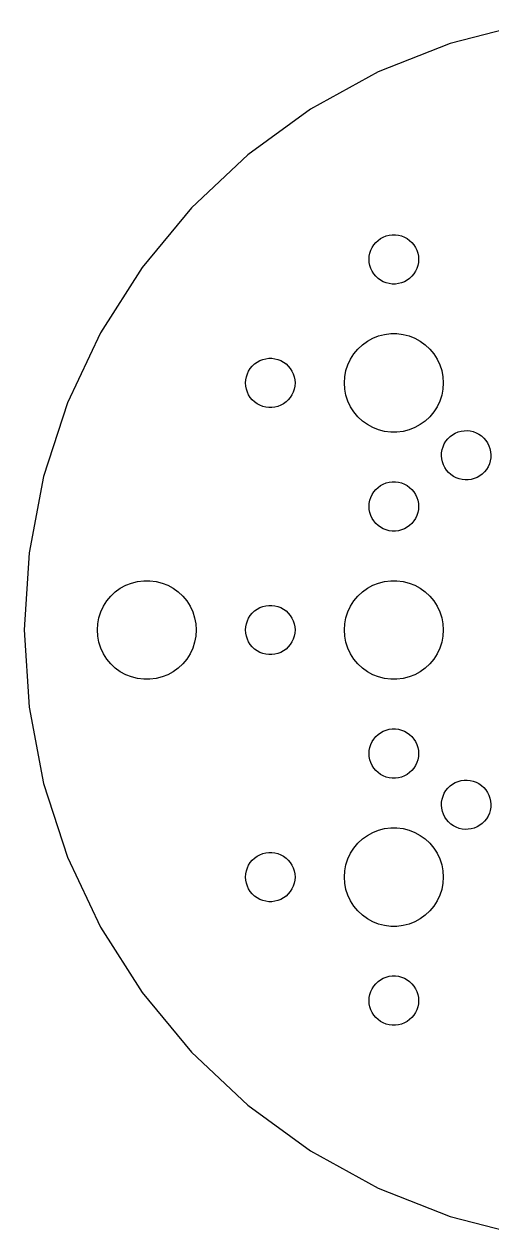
# Model space of a CAD drawing. Header units: metres. Extents: x -38 to 38, y -38 to 258.
# Drawn here: x -37.4 to -9.1, y 73.2 to 146.8 of the extents above; entities that cross this region are included whole.
import ezdxf

# ---------------------------------------------------------------- set-up
doc = ezdxf.new("R2010")
doc.units = ezdxf.units.M

msp = doc.modelspace()

# ---------------------------------------------------------------- linework, layer by layer
for p, q in [((-7.01579, 146.778), (-11.57, 145.609)), ((-11.57, 145.609), (-15.9417, 143.878)), ((-15.9417, 143.878), (-20.062, 141.613)), ((-20.062, 141.613), (-23.866, 138.849)), ((-23.866, 138.849), (-27.2935, 135.63)), ((-27.2935, 135.63), (-30.2906, 132.007)), ((-15.6387, 133.857), (-15.4635, 133.927)), ((-15.4635, 133.927), (-15.2811, 133.973)), ((-15.2811, 133.973), (-15.0942, 133.997)), ((-15.0942, 133.997), (-14.9058, 133.997)), ((-14.9058, 133.997), (-14.7189, 133.973)), ((-14.7189, 133.973), (-14.5365, 133.927)), ((-14.5365, 133.927), (-14.3613, 133.857)), ((-16.3947, 133.052), (-16.3145, 133.223)), ((-16.3145, 133.223), (-16.2135, 133.382)), ((-16.2135, 133.382), (-16.0934, 133.527)), ((-16.0934, 133.527), (-15.9561, 133.656)), ((-15.9561, 133.656), (-15.8037, 133.766)), ((-15.8037, 133.766), (-15.6387, 133.857)), ((-14.3613, 133.857), (-14.1963, 133.766)), ((-14.1963, 133.766), (-14.0439, 133.656)), ((-14.0439, 133.656), (-13.9065, 133.527)), ((-13.9065, 133.527), (-13.7865, 133.382)), ((-13.7865, 133.382), (-13.6855, 133.223)), ((-13.6855, 133.223), (-13.6053, 133.052)), ((-16.5, 132.5), (-16.4882, 132.688)), ((-16.4882, 132.312), (-16.5, 132.5)), ((-16.4882, 132.688), (-16.4529, 132.873)), ((-16.4529, 132.873), (-16.3947, 133.052)), ((-13.6053, 133.052), (-13.5471, 132.873)), ((-13.5471, 132.873), (-13.5118, 132.688)), ((-13.5118, 132.688), (-13.5, 132.5)), ((-13.5, 132.5), (-13.5118, 132.312)), ((-30.2906, 132.007), (-32.81, 128.037)), ((-16.4529, 132.127), (-16.4882, 132.312)), ((-16.3947, 131.948), (-16.4529, 132.127)), ((-16.3145, 131.777), (-16.3947, 131.948)), ((-16.2135, 131.618), (-16.3145, 131.777)), ((-13.6855, 131.777), (-13.7865, 131.618)), ((-13.6053, 131.948), (-13.6855, 131.777)), ((-13.5471, 132.127), (-13.6053, 131.948)), ((-13.5118, 132.312), (-13.5471, 132.127)), ((-16.0934, 131.473), (-16.2135, 131.618)), ((-15.9561, 131.344), (-16.0934, 131.473)), ((-15.8037, 131.234), (-15.9561, 131.344)), ((-15.6387, 131.143), (-15.8037, 131.234)), ((-15.4635, 131.073), (-15.6387, 131.143)), ((-15.2811, 131.027), (-15.4635, 131.073)), ((-15.0942, 131.003), (-15.2811, 131.027)), ((-14.9058, 131.003), (-15.0942, 131.003)), ((-14.7189, 131.027), (-14.9058, 131.003)), ((-14.5365, 131.073), (-14.7189, 131.027)), ((-14.3613, 131.143), (-14.5365, 131.073)), ((-14.1963, 131.234), (-14.3613, 131.143)), ((-14.0439, 131.344), (-14.1963, 131.234)), ((-13.9065, 131.473), (-14.0439, 131.344)), ((-13.7865, 131.618), (-13.9065, 131.473)), ((-32.81, 128.037), (-34.812, 123.783)), ((-15.5621, 127.947), (-15.1884, 127.994)), ((-15.1884, 127.994), (-14.8116, 127.994)), ((-14.8116, 127.994), (-14.4379, 127.947)), ((-17.1869, 127.054), (-16.9123, 127.312)), ((-16.9123, 127.312), (-16.6075, 127.533)), ((-16.6075, 127.533), (-16.2773, 127.714)), ((-16.2773, 127.714), (-15.927, 127.853)), ((-15.927, 127.853), (-15.5621, 127.947)), ((-14.4379, 127.947), (-14.0729, 127.853)), ((-14.0729, 127.853), (-13.7227, 127.714)), ((-13.7227, 127.714), (-13.3925, 127.533)), ((-13.3925, 127.533), (-13.0877, 127.312)), ((-13.0877, 127.312), (-12.8131, 127.054)), ((-17.6289, 126.445), (-17.427, 126.763)), ((-17.427, 126.763), (-17.1869, 127.054)), ((-12.8131, 127.054), (-12.5729, 126.763)), ((-12.5729, 126.763), (-12.3711, 126.445)), ((-23.8145, 125.723), (-23.7135, 125.882)), ((-23.7135, 125.882), (-23.5934, 126.027)), ((-23.5934, 126.027), (-23.4561, 126.156)), ((-23.4561, 126.156), (-23.3037, 126.266)), ((-23.3037, 126.266), (-23.1387, 126.357)), ((-23.1387, 126.357), (-22.9635, 126.427)), ((-22.9635, 126.427), (-22.7811, 126.473)), ((-22.7811, 126.473), (-22.5942, 126.497)), ((-22.5942, 126.497), (-22.4058, 126.497)), ((-22.4058, 126.497), (-22.2189, 126.473)), ((-22.2189, 126.473), (-22.0365, 126.427)), ((-22.0365, 126.427), (-21.8613, 126.357)), ((-21.8613, 126.357), (-21.6963, 126.266)), ((-21.6963, 126.266), (-21.5439, 126.156)), ((-21.5439, 126.156), (-21.4065, 126.027)), ((-21.4065, 126.027), (-21.2865, 125.882)), ((-21.2865, 125.882), (-21.1855, 125.723)), ((-17.9057, 125.746), (-17.7893, 126.104)), ((-17.7893, 126.104), (-17.6289, 126.445)), ((-12.3711, 126.445), (-12.2107, 126.104)), ((-12.2107, 126.104), (-12.0942, 125.746)), ((-24, 125), (-23.9882, 125.188)), ((-23.9882, 125.188), (-23.9529, 125.373)), ((-23.9529, 125.373), (-23.8947, 125.552)), ((-23.8947, 125.552), (-23.8145, 125.723)), ((-21.1855, 125.723), (-21.1053, 125.552)), ((-21.1053, 125.552), (-21.0471, 125.373)), ((-21.0471, 125.373), (-21.0118, 125.188)), ((-21.0118, 125.188), (-21, 125)), ((-18, 125), (-17.9763, 125.376)), ((-17.9763, 125.376), (-17.9057, 125.746)), ((-12.0942, 125.746), (-12.0237, 125.376)), ((-12.0237, 125.376), (-12, 125)), ((-23.9882, 124.812), (-24, 125)), ((-23.9529, 124.627), (-23.9882, 124.812)), ((-23.8947, 124.448), (-23.9529, 124.627)), ((-23.8145, 124.277), (-23.8947, 124.448)), ((-21.1053, 124.448), (-21.1855, 124.277)), ((-21.0471, 124.627), (-21.1053, 124.448)), ((-21.0118, 124.812), (-21.0471, 124.627)), ((-21, 125), (-21.0118, 124.812)), ((-17.9763, 124.624), (-18, 125)), ((-17.9057, 124.254), (-17.9763, 124.624)), ((-12.0237, 124.624), (-12.0942, 124.254)), ((-12, 125), (-12.0237, 124.624)), ((-34.812, 123.783), (-36.265, 119.311)), ((-23.7135, 124.118), (-23.8145, 124.277)), ((-23.5934, 123.973), (-23.7135, 124.118)), ((-23.4561, 123.844), (-23.5934, 123.973)), ((-23.3037, 123.734), (-23.4561, 123.844)), ((-23.1387, 123.643), (-23.3037, 123.734)), ((-22.9635, 123.573), (-23.1387, 123.643)), ((-21.8613, 123.643), (-22.0365, 123.573)), ((-21.6963, 123.734), (-21.8613, 123.643)), ((-21.5439, 123.844), (-21.6963, 123.734)), ((-21.4065, 123.973), (-21.5439, 123.844)), ((-21.2865, 124.118), (-21.4065, 123.973)), ((-21.1855, 124.277), (-21.2865, 124.118)), ((-17.7893, 123.896), (-17.9057, 124.254)), ((-17.6289, 123.555), (-17.7893, 123.896)), ((-12.2107, 123.896), (-12.3711, 123.555)), ((-12.0942, 124.254), (-12.2107, 123.896)), ((-22.7811, 123.527), (-22.9635, 123.573)), ((-22.5942, 123.503), (-22.7811, 123.527)), ((-22.4058, 123.503), (-22.5942, 123.503)), ((-22.2189, 123.527), (-22.4058, 123.503)), ((-22.0365, 123.573), (-22.2189, 123.527)), ((-17.427, 123.237), (-17.6289, 123.555)), ((-17.1869, 122.946), (-17.427, 123.237)), ((-16.9123, 122.688), (-17.1869, 122.946)), ((-12.8131, 122.946), (-13.0877, 122.688)), ((-12.5729, 123.237), (-12.8131, 122.946)), ((-12.3711, 123.555), (-12.5729, 123.237)), ((-16.6075, 122.467), (-16.9123, 122.688)), ((-16.2773, 122.286), (-16.6075, 122.467)), ((-15.927, 122.147), (-16.2773, 122.286)), ((-15.5621, 122.053), (-15.927, 122.147)), ((-14.0729, 122.147), (-14.4379, 122.053)), ((-13.7227, 122.286), (-14.0729, 122.147)), ((-13.3925, 122.467), (-13.7227, 122.286)), ((-13.0877, 122.688), (-13.3925, 122.467)), ((-10.7325, 122.102), (-10.5442, 122.106)), ((-10.5442, 122.106), (-10.3568, 122.086)), ((-15.1884, 122.006), (-15.5621, 122.053)), ((-14.8116, 122.006), (-15.1884, 122.006)), ((-14.4379, 122.053), (-14.8116, 122.006)), ((-11.9363, 121.302), (-11.8387, 121.463)), ((-11.8387, 121.463), (-11.7217, 121.611)), ((-11.7217, 121.611), (-11.5871, 121.742)), ((-11.5871, 121.742), (-11.4371, 121.856)), ((-11.4371, 121.856), (-11.2739, 121.951)), ((-11.2739, 121.951), (-11.1003, 122.024)), ((-11.1003, 122.024), (-10.9189, 122.074)), ((-10.9189, 122.074), (-10.7325, 122.102)), ((-10.3568, 122.086), (-10.1734, 122.043)), ((-10.1734, 122.043), (-9.99689, 121.977)), ((-9.99689, 121.977), (-9.82996, 121.89)), ((-9.82996, 121.89), (-9.67528, 121.783)), ((-9.67528, 121.783), (-9.53528, 121.656)), ((-9.53528, 121.656), (-9.4122, 121.514)), ((-9.4122, 121.514), (-9.30795, 121.357)), ((-12.1067, 120.576), (-12.0988, 120.764)), ((-12.0988, 120.764), (-12.0674, 120.95)), ((-12.0674, 120.95), (-12.0129, 121.13)), ((-12.0129, 121.13), (-11.9363, 121.302)), ((-9.30795, 121.357), (-9.2242, 121.188)), ((-9.2242, 121.188), (-9.16225, 121.01)), ((-9.16225, 121.01), (-9.12308, 120.826)), ((-9.12308, 120.826), (-9.10732, 120.638)), ((-9.10732, 120.638), (-9.1152, 120.45)), ((-12.0909, 120.388), (-12.1067, 120.576)), ((-12.0517, 120.204), (-12.0909, 120.388)), ((-11.9898, 120.026), (-12.0517, 120.204)), ((-11.906, 119.857), (-11.9898, 120.026)), ((-9.27768, 119.912), (-9.37527, 119.751)), ((-9.20107, 120.084), (-9.27768, 119.912)), ((-9.14662, 120.264), (-9.20107, 120.084)), ((-9.1152, 120.45), (-9.14662, 120.264)), ((-36.265, 119.311), (-37.146, 114.693)), ((-11.8018, 119.7), (-11.906, 119.857)), ((-11.6787, 119.557), (-11.8018, 119.7)), ((-11.5387, 119.431), (-11.6787, 119.557)), ((-11.384, 119.324), (-11.5387, 119.431)), ((-11.2171, 119.237), (-11.384, 119.324)), ((-11.0405, 119.171), (-11.2171, 119.237)), ((-10.8571, 119.128), (-11.0405, 119.171)), ((-10.1137, 119.19), (-10.2951, 119.14)), ((-9.94003, 119.263), (-10.1137, 119.19)), ((-9.7769, 119.358), (-9.94003, 119.263)), ((-9.62686, 119.471), (-9.7769, 119.358)), ((-9.49228, 119.603), (-9.62686, 119.471)), ((-9.37527, 119.751), (-9.49228, 119.603)), ((-16.2135, 118.382), (-16.0934, 118.527)), ((-16.0934, 118.527), (-15.9561, 118.656)), ((-15.9561, 118.656), (-15.8037, 118.766)), ((-15.8037, 118.766), (-15.6387, 118.857)), ((-15.6387, 118.857), (-15.4635, 118.927)), ((-15.4635, 118.927), (-15.2811, 118.973)), ((-15.2811, 118.973), (-15.0942, 118.997)), ((-15.0942, 118.997), (-14.9058, 118.997)), ((-14.9058, 118.997), (-14.7189, 118.973)), ((-14.7189, 118.973), (-14.5365, 118.927)), ((-14.5365, 118.927), (-14.3613, 118.857)), ((-14.3613, 118.857), (-14.1963, 118.766)), ((-14.1963, 118.766), (-14.0439, 118.656)), ((-14.0439, 118.656), (-13.9065, 118.527)), ((-13.9065, 118.527), (-13.7865, 118.382)), ((-10.6698, 119.108), (-10.8571, 119.128)), ((-10.4815, 119.112), (-10.6698, 119.108)), ((-10.2951, 119.14), (-10.4815, 119.112)), ((-16.4882, 117.688), (-16.4529, 117.873)), ((-16.4529, 117.873), (-16.3947, 118.052)), ((-16.3947, 118.052), (-16.3145, 118.223)), ((-16.3145, 118.223), (-16.2135, 118.382)), ((-13.7865, 118.382), (-13.6855, 118.223)), ((-13.6855, 118.223), (-13.6053, 118.052)), ((-13.6053, 118.052), (-13.5471, 117.873)), ((-13.5471, 117.873), (-13.5118, 117.688)), ((-16.5, 117.5), (-16.4882, 117.688)), ((-16.4882, 117.312), (-16.5, 117.5)), ((-16.4529, 117.127), (-16.4882, 117.312)), ((-16.3947, 116.948), (-16.4529, 117.127)), ((-13.5471, 117.127), (-13.6053, 116.948)), ((-13.5118, 117.312), (-13.5471, 117.127)), ((-13.5118, 117.688), (-13.5, 117.5)), ((-13.5, 117.5), (-13.5118, 117.312)), ((-16.3145, 116.777), (-16.3947, 116.948)), ((-16.2135, 116.618), (-16.3145, 116.777)), ((-16.0934, 116.473), (-16.2135, 116.618)), ((-15.9561, 116.344), (-16.0934, 116.473)), ((-15.8037, 116.234), (-15.9561, 116.344)), ((-15.6387, 116.143), (-15.8037, 116.234)), ((-14.1963, 116.234), (-14.3613, 116.143)), ((-14.0439, 116.344), (-14.1963, 116.234)), ((-13.9065, 116.473), (-14.0439, 116.344)), ((-13.7865, 116.618), (-13.9065, 116.473)), ((-13.6855, 116.777), (-13.7865, 116.618)), ((-13.6053, 116.948), (-13.6855, 116.777)), ((-15.4635, 116.073), (-15.6387, 116.143)), ((-15.2811, 116.027), (-15.4635, 116.073)), ((-15.0942, 116.003), (-15.2811, 116.027)), ((-14.9058, 116.003), (-15.0942, 116.003)), ((-14.7189, 116.027), (-14.9058, 116.003)), ((-14.5365, 116.073), (-14.7189, 116.027)), ((-14.3613, 116.143), (-14.5365, 116.073)), ((-37.146, 114.693), (-37.4413, 110)), ((-31.6075, 112.533), (-31.2773, 112.714)), ((-31.2773, 112.714), (-30.927, 112.853)), ((-30.927, 112.853), (-30.5621, 112.947)), ((-30.5621, 112.947), (-30.1884, 112.994)), ((-30.1884, 112.994), (-29.8116, 112.994)), ((-29.8116, 112.994), (-29.4379, 112.947)), ((-29.4379, 112.947), (-29.0729, 112.853)), ((-29.0729, 112.853), (-28.7227, 112.714)), ((-28.7227, 112.714), (-28.3925, 112.533)), ((-16.6075, 112.533), (-16.2773, 112.714)), ((-16.2773, 112.714), (-15.927, 112.853)), ((-15.927, 112.853), (-15.5621, 112.947)), ((-15.5621, 112.947), (-15.1884, 112.994)), ((-15.1884, 112.994), (-14.8116, 112.994)), ((-14.8116, 112.994), (-14.4379, 112.947)), ((-14.4379, 112.947), (-14.0729, 112.853)), ((-14.0729, 112.853), (-13.7227, 112.714)), ((-13.7227, 112.714), (-13.3925, 112.533)), ((-32.427, 111.763), (-32.1869, 112.054)), ((-32.1869, 112.054), (-31.9123, 112.312)), ((-31.9123, 112.312), (-31.6075, 112.533)), ((-28.3925, 112.533), (-28.0877, 112.312)), ((-28.0877, 112.312), (-27.8131, 112.054)), ((-27.8131, 112.054), (-27.5729, 111.763)), ((-17.427, 111.763), (-17.1869, 112.054)), ((-17.1869, 112.054), (-16.9123, 112.312)), ((-16.9123, 112.312), (-16.6075, 112.533)), ((-13.3925, 112.533), (-13.0877, 112.312)), ((-13.0877, 112.312), (-12.8131, 112.054)), ((-12.8131, 112.054), (-12.5729, 111.763)), ((-32.9057, 110.746), (-32.7893, 111.104)), ((-32.7893, 111.104), (-32.6289, 111.445)), ((-32.6289, 111.445), (-32.427, 111.763)), ((-27.5729, 111.763), (-27.3711, 111.445)), ((-27.3711, 111.445), (-27.2107, 111.104)), ((-27.2107, 111.104), (-27.0942, 110.746)), ((-23.5934, 111.027), (-23.4561, 111.156)), ((-23.4561, 111.156), (-23.3037, 111.266)), ((-23.3037, 111.266), (-23.1387, 111.357)), ((-23.1387, 111.357), (-22.9635, 111.427)), ((-22.9635, 111.427), (-22.7811, 111.473)), ((-22.7811, 111.473), (-22.5942, 111.497)), ((-22.5942, 111.497), (-22.4058, 111.497)), ((-22.4058, 111.497), (-22.2189, 111.473)), ((-22.2189, 111.473), (-22.0365, 111.427)), ((-22.0365, 111.427), (-21.8613, 111.357)), ((-21.8613, 111.357), (-21.6963, 111.266)), ((-21.6963, 111.266), (-21.5439, 111.156)), ((-21.5439, 111.156), (-21.4065, 111.027)), ((-17.9057, 110.746), (-17.7893, 111.104)), ((-17.7893, 111.104), (-17.6289, 111.445)), ((-17.6289, 111.445), (-17.427, 111.763)), ((-12.5729, 111.763), (-12.3711, 111.445)), ((-12.3711, 111.445), (-12.2107, 111.104)), ((-12.2107, 111.104), (-12.0942, 110.746)), ((-33, 110), (-32.9763, 110.376)), ((-32.9763, 110.376), (-32.9057, 110.746)), ((-27.0942, 110.746), (-27.0237, 110.376)), ((-27.0237, 110.376), (-27, 110)), ((-23.9882, 110.188), (-23.9529, 110.373)), ((-23.9529, 110.373), (-23.8947, 110.552)), ((-23.8947, 110.552), (-23.8145, 110.723)), ((-23.8145, 110.723), (-23.7135, 110.882)), ((-23.7135, 110.882), (-23.5934, 111.027)), ((-21.4065, 111.027), (-21.2865, 110.882)), ((-21.2865, 110.882), (-21.1855, 110.723)), ((-21.1855, 110.723), (-21.1053, 110.552)), ((-21.1053, 110.552), (-21.0471, 110.373)), ((-21.0471, 110.373), (-21.0118, 110.188)), ((-18, 110), (-17.9763, 110.376)), ((-17.9763, 110.376), (-17.9057, 110.746)), ((-12.0942, 110.746), (-12.0237, 110.376)), ((-12.0237, 110.376), (-12, 110)), ((-37.4413, 110), (-37.146, 105.307)), ((-32.9763, 109.624), (-33, 110)), ((-32.9057, 109.254), (-32.9763, 109.624)), ((-27.0237, 109.624), (-27.0942, 109.254)), ((-27, 110), (-27.0237, 109.624)), ((-24, 110), (-23.9882, 110.188)), ((-23.9882, 109.812), (-24, 110)), ((-23.9529, 109.627), (-23.9882, 109.812)), ((-23.8947, 109.448), (-23.9529, 109.627)), ((-21.0471, 109.627), (-21.1053, 109.448)), ((-21.0118, 109.812), (-21.0471, 109.627)), ((-21.0118, 110.188), (-21, 110)), ((-21, 110), (-21.0118, 109.812)), ((-17.9763, 109.624), (-18, 110)), ((-17.9057, 109.254), (-17.9763, 109.624)), ((-12.0237, 109.624), (-12.0942, 109.254)), ((-12, 110), (-12.0237, 109.624)), ((-32.7893, 108.896), (-32.9057, 109.254)), ((-32.6289, 108.555), (-32.7893, 108.896)), ((-27.2107, 108.896), (-27.3711, 108.555)), ((-27.0942, 109.254), (-27.2107, 108.896)), ((-23.8145, 109.277), (-23.8947, 109.448)), ((-23.7135, 109.118), (-23.8145, 109.277)), ((-23.5934, 108.973), (-23.7135, 109.118)), ((-23.4561, 108.844), (-23.5934, 108.973)), ((-21.4065, 108.973), (-21.5439, 108.844)), ((-21.2865, 109.118), (-21.4065, 108.973)), ((-21.1855, 109.277), (-21.2865, 109.118)), ((-21.1053, 109.448), (-21.1855, 109.277)), ((-17.7893, 108.896), (-17.9057, 109.254)), ((-17.6289, 108.555), (-17.7893, 108.896)), ((-12.2107, 108.896), (-12.3711, 108.555)), ((-12.0942, 109.254), (-12.2107, 108.896)), ((-32.427, 108.237), (-32.6289, 108.555)), ((-32.1869, 107.946), (-32.427, 108.237)), ((-27.5729, 108.237), (-27.8131, 107.946)), ((-27.3711, 108.555), (-27.5729, 108.237)), ((-23.3037, 108.734), (-23.4561, 108.844)), ((-23.1387, 108.643), (-23.3037, 108.734)), ((-22.9635, 108.573), (-23.1387, 108.643)), ((-22.7811, 108.527), (-22.9635, 108.573)), ((-22.5942, 108.503), (-22.7811, 108.527)), ((-22.4058, 108.503), (-22.5942, 108.503)), ((-22.2189, 108.527), (-22.4058, 108.503)), ((-22.0365, 108.573), (-22.2189, 108.527)), ((-21.8613, 108.643), (-22.0365, 108.573)), ((-21.6963, 108.734), (-21.8613, 108.643)), ((-21.5439, 108.844), (-21.6963, 108.734)), ((-17.427, 108.237), (-17.6289, 108.555)), ((-17.1869, 107.946), (-17.427, 108.237)), ((-12.5729, 108.237), (-12.8131, 107.946)), ((-12.3711, 108.555), (-12.5729, 108.237)), ((-31.9123, 107.688), (-32.1869, 107.946)), ((-31.6075, 107.467), (-31.9123, 107.688)), ((-31.2773, 107.286), (-31.6075, 107.467)), ((-28.3925, 107.467), (-28.7227, 107.286)), ((-28.0877, 107.688), (-28.3925, 107.467)), ((-27.8131, 107.946), (-28.0877, 107.688)), ((-16.9123, 107.688), (-17.1869, 107.946)), ((-16.6075, 107.467), (-16.9123, 107.688)), ((-16.2773, 107.286), (-16.6075, 107.467)), ((-13.3925, 107.467), (-13.7227, 107.286)), ((-13.0877, 107.688), (-13.3925, 107.467)), ((-12.8131, 107.946), (-13.0877, 107.688)), ((-30.927, 107.147), (-31.2773, 107.286)), ((-30.5621, 107.053), (-30.927, 107.147)), ((-30.1884, 107.006), (-30.5621, 107.053)), ((-29.8116, 107.006), (-30.1884, 107.006)), ((-29.4379, 107.053), (-29.8116, 107.006)), ((-29.0729, 107.147), (-29.4379, 107.053)), ((-28.7227, 107.286), (-29.0729, 107.147)), ((-15.927, 107.147), (-16.2773, 107.286)), ((-15.5621, 107.053), (-15.927, 107.147)), ((-15.1884, 107.006), (-15.5621, 107.053)), ((-14.8116, 107.006), (-15.1884, 107.006)), ((-14.4379, 107.053), (-14.8116, 107.006)), ((-14.0729, 107.147), (-14.4379, 107.053)), ((-13.7227, 107.286), (-14.0729, 107.147)), ((-37.146, 105.307), (-36.265, 100.689)), ((-15.9561, 103.656), (-15.8037, 103.766)), ((-15.8037, 103.766), (-15.6387, 103.857)), ((-15.6387, 103.857), (-15.4635, 103.927)), ((-15.4635, 103.927), (-15.2811, 103.973)), ((-15.2811, 103.973), (-15.0942, 103.997)), ((-15.0942, 103.997), (-14.9058, 103.997)), ((-14.9058, 103.997), (-14.7189, 103.973)), ((-14.7189, 103.973), (-14.5365, 103.927)), ((-14.5365, 103.927), (-14.3613, 103.857)), ((-14.3613, 103.857), (-14.1963, 103.766)), ((-14.1963, 103.766), (-14.0439, 103.656)), ((-16.4529, 102.873), (-16.3947, 103.052)), ((-16.3947, 103.052), (-16.3145, 103.223)), ((-16.3145, 103.223), (-16.2135, 103.382)), ((-16.2135, 103.382), (-16.0934, 103.527)), ((-16.0934, 103.527), (-15.9561, 103.656)), ((-14.0439, 103.656), (-13.9065, 103.527)), ((-13.9065, 103.527), (-13.7865, 103.382)), ((-13.7865, 103.382), (-13.6855, 103.223)), ((-13.6855, 103.223), (-13.6053, 103.052)), ((-13.6053, 103.052), (-13.5471, 102.873)), ((-16.5, 102.5), (-16.4882, 102.688)), ((-16.4882, 102.312), (-16.5, 102.5)), ((-16.4882, 102.688), (-16.4529, 102.873)), ((-16.4529, 102.127), (-16.4882, 102.312)), ((-13.5471, 102.873), (-13.5118, 102.688)), ((-13.5118, 102.312), (-13.5471, 102.127)), ((-13.5118, 102.688), (-13.5, 102.5)), ((-13.5, 102.5), (-13.5118, 102.312)), ((-16.3947, 101.948), (-16.4529, 102.127)), ((-16.3145, 101.777), (-16.3947, 101.948)), ((-16.2135, 101.618), (-16.3145, 101.777)), ((-16.0934, 101.473), (-16.2135, 101.618)), ((-13.7865, 101.618), (-13.9065, 101.473)), ((-13.6855, 101.777), (-13.7865, 101.618)), ((-13.6053, 101.948), (-13.6855, 101.777)), ((-13.5471, 102.127), (-13.6053, 101.948)), ((-15.9561, 101.344), (-16.0934, 101.473)), ((-15.8037, 101.234), (-15.9561, 101.344)), ((-15.6387, 101.143), (-15.8037, 101.234)), ((-15.4635, 101.073), (-15.6387, 101.143)), ((-15.2811, 101.027), (-15.4635, 101.073)), ((-15.0942, 101.003), (-15.2811, 101.027)), ((-14.9058, 101.003), (-15.0942, 101.003)), ((-14.7189, 101.027), (-14.9058, 101.003)), ((-14.5365, 101.073), (-14.7189, 101.027)), ((-14.3613, 101.143), (-14.5365, 101.073)), ((-14.1963, 101.234), (-14.3613, 101.143)), ((-14.0439, 101.344), (-14.1963, 101.234)), ((-13.9065, 101.473), (-14.0439, 101.344)), ((-11.2739, 100.737), (-11.1003, 100.81)), ((-11.1003, 100.81), (-10.9189, 100.86)), ((-10.9189, 100.86), (-10.7325, 100.888)), ((-10.7325, 100.888), (-10.5442, 100.892)), ((-10.5442, 100.892), (-10.3568, 100.872)), ((-10.3568, 100.872), (-10.1734, 100.829)), ((-10.1734, 100.829), (-9.99689, 100.763)), ((-36.265, 100.689), (-34.812, 96.2169)), ((-12.0129, 99.9159), (-11.9363, 100.088)), ((-11.9363, 100.088), (-11.8387, 100.249)), ((-11.8387, 100.249), (-11.7217, 100.397)), ((-11.7217, 100.397), (-11.5871, 100.529)), ((-11.5871, 100.529), (-11.4371, 100.642)), ((-11.4371, 100.642), (-11.2739, 100.737)), ((-9.99689, 100.763), (-9.82996, 100.676)), ((-9.82996, 100.676), (-9.67528, 100.569)), ((-9.67528, 100.569), (-9.53528, 100.443)), ((-9.53528, 100.443), (-9.4122, 100.3)), ((-9.4122, 100.3), (-9.30795, 100.143)), ((-9.30795, 100.143), (-9.2242, 99.9743)), ((-12.1067, 99.3616), (-12.0988, 99.5498)), ((-12.0909, 99.1739), (-12.1067, 99.3616)), ((-12.0988, 99.5498), (-12.0674, 99.7355)), ((-12.0674, 99.7355), (-12.0129, 99.9159)), ((-9.2242, 99.9743), (-9.16225, 99.7964)), ((-9.16225, 99.7964), (-9.12308, 99.6121)), ((-9.12308, 99.6121), (-9.10732, 99.4244)), ((-9.10732, 99.4244), (-9.1152, 99.2362)), ((-12.0517, 98.9896), (-12.0909, 99.1739)), ((-11.9898, 98.8117), (-12.0517, 98.9896)), ((-11.906, 98.643), (-11.9898, 98.8117)), ((-11.8018, 98.4861), (-11.906, 98.643)), ((-9.27768, 98.6981), (-9.37527, 98.5369)), ((-9.20107, 98.8701), (-9.27768, 98.6981)), ((-9.14662, 99.0505), (-9.20107, 98.8701)), ((-9.1152, 99.2362), (-9.14662, 99.0505)), ((-16.2773, 97.7145), (-15.927, 97.8532)), ((-15.927, 97.8532), (-15.5621, 97.9469)), ((-15.5621, 97.9469), (-15.1884, 97.9941)), ((-15.1884, 97.9941), (-14.8116, 97.9941)), ((-14.8116, 97.9941), (-14.4379, 97.9469)), ((-14.4379, 97.9469), (-14.0729, 97.8532)), ((-14.0729, 97.8532), (-13.7227, 97.7145)), ((-11.6787, 98.3435), (-11.8018, 98.4861)), ((-11.5387, 98.2175), (-11.6787, 98.3435)), ((-11.384, 98.11), (-11.5387, 98.2175)), ((-11.2171, 98.0227), (-11.384, 98.11)), ((-11.0405, 97.957), (-11.2171, 98.0227)), ((-10.8571, 97.914), (-11.0405, 97.957)), ((-10.6698, 97.8943), (-10.8571, 97.914)), ((-10.4815, 97.8983), (-10.6698, 97.8943)), ((-10.2951, 97.9258), (-10.4815, 97.8983)), ((-10.1137, 97.9764), (-10.2951, 97.9258)), ((-9.94003, 98.0494), (-10.1137, 97.9764)), ((-9.7769, 98.1436), (-9.94003, 98.0494)), ((-9.62686, 98.2575), (-9.7769, 98.1436)), ((-9.49228, 98.3893), (-9.62686, 98.2575)), ((-9.37527, 98.5369), (-9.49228, 98.3893)), ((-17.1869, 97.0536), (-16.9123, 97.3116)), ((-16.9123, 97.3116), (-16.6075, 97.533)), ((-16.6075, 97.533), (-16.2773, 97.7145)), ((-13.7227, 97.7145), (-13.3925, 97.533)), ((-13.3925, 97.533), (-13.0877, 97.3116)), ((-13.0877, 97.3116), (-12.8131, 97.0536)), ((-23.1387, 96.3573), (-22.9635, 96.4266)), ((-22.9635, 96.4266), (-22.7811, 96.4734)), ((-22.7811, 96.4734), (-22.5942, 96.4971)), ((-22.5942, 96.4971), (-22.4058, 96.4971)), ((-22.4058, 96.4971), (-22.2189, 96.4734)), ((-22.2189, 96.4734), (-22.0365, 96.4266)), ((-22.0365, 96.4266), (-21.8613, 96.3573)), ((-17.7893, 96.1044), (-17.6289, 96.4453)), ((-17.6289, 96.4453), (-17.427, 96.7634)), ((-17.427, 96.7634), (-17.1869, 97.0536)), ((-12.8131, 97.0536), (-12.5729, 96.7634)), ((-12.5729, 96.7634), (-12.3711, 96.4453)), ((-12.3711, 96.4453), (-12.2107, 96.1044)), ((-34.812, 96.2169), (-32.81, 91.9625)), ((-23.8947, 95.5522), (-23.8145, 95.7226)), ((-23.8145, 95.7226), (-23.7135, 95.8817)), ((-23.7135, 95.8817), (-23.5934, 96.0268)), ((-23.5934, 96.0268), (-23.4561, 96.1558)), ((-23.4561, 96.1558), (-23.3037, 96.2665)), ((-23.3037, 96.2665), (-23.1387, 96.3573)), ((-21.8613, 96.3573), (-21.6963, 96.2665)), ((-21.6963, 96.2665), (-21.5439, 96.1558)), ((-21.5439, 96.1558), (-21.4065, 96.0268)), ((-21.4065, 96.0268), (-21.2865, 95.8817)), ((-21.2865, 95.8817), (-21.1855, 95.7226)), ((-21.1855, 95.7226), (-21.1053, 95.5522)), ((-17.9763, 95.376), (-17.9057, 95.7461)), ((-17.9057, 95.7461), (-17.7893, 96.1044)), ((-12.2107, 96.1044), (-12.0942, 95.7461)), ((-12.0942, 95.7461), (-12.0237, 95.376)), ((-24, 95), (-23.9882, 95.188)), ((-23.9882, 94.812), (-24, 95)), ((-23.9882, 95.188), (-23.9529, 95.373)), ((-23.9529, 95.373), (-23.8947, 95.5522)), ((-21.1053, 95.5522), (-21.0471, 95.373)), ((-21.0471, 95.373), (-21.0118, 95.188)), ((-21.0118, 95.188), (-21, 95)), ((-21, 95), (-21.0118, 94.812)), ((-18, 95), (-17.9763, 95.376)), ((-17.9763, 94.624), (-18, 95)), ((-12.0237, 95.376), (-12, 95)), ((-12, 95), (-12.0237, 94.624)), ((-23.9529, 94.627), (-23.9882, 94.812)), ((-23.8947, 94.4478), (-23.9529, 94.627)), ((-23.8145, 94.2774), (-23.8947, 94.4478)), ((-23.7135, 94.1183), (-23.8145, 94.2774)), ((-21.1855, 94.2774), (-21.2865, 94.1183)), ((-21.1053, 94.4478), (-21.1855, 94.2774)), ((-21.0471, 94.627), (-21.1053, 94.4478)), ((-21.0118, 94.812), (-21.0471, 94.627)), ((-17.9057, 94.2539), (-17.9763, 94.624)), ((-17.7893, 93.8956), (-17.9057, 94.2539)), ((-12.0942, 94.2539), (-12.2107, 93.8956)), ((-12.0237, 94.624), (-12.0942, 94.2539)), ((-23.5934, 93.9732), (-23.7135, 94.1183)), ((-23.4561, 93.8442), (-23.5934, 93.9732)), ((-23.3037, 93.7335), (-23.4561, 93.8442)), ((-23.1387, 93.6428), (-23.3037, 93.7335)), ((-22.9635, 93.5734), (-23.1387, 93.6428)), ((-22.7811, 93.5266), (-22.9635, 93.5734)), ((-22.5942, 93.503), (-22.7811, 93.5266)), ((-22.4058, 93.503), (-22.5942, 93.503)), ((-22.2189, 93.5266), (-22.4058, 93.503)), ((-22.0365, 93.5734), (-22.2189, 93.5266)), ((-21.8613, 93.6428), (-22.0365, 93.5734)), ((-21.6963, 93.7335), (-21.8613, 93.6428)), ((-21.5439, 93.8442), (-21.6963, 93.7335)), ((-21.4065, 93.9732), (-21.5439, 93.8442)), ((-21.2865, 94.1183), (-21.4065, 93.9732)), ((-17.6289, 93.5547), (-17.7893, 93.8956)), ((-17.427, 93.2366), (-17.6289, 93.5547)), ((-12.3711, 93.5547), (-12.5729, 93.2366)), ((-12.2107, 93.8956), (-12.3711, 93.5547)), ((-17.1869, 92.9464), (-17.427, 93.2366)), ((-16.9123, 92.6885), (-17.1869, 92.9464)), ((-16.6075, 92.467), (-16.9123, 92.6885)), ((-13.0877, 92.6885), (-13.3925, 92.467)), ((-12.8131, 92.9464), (-13.0877, 92.6885)), ((-12.5729, 93.2366), (-12.8131, 92.9464)), ((-32.81, 91.9625), (-30.2906, 87.9926)), ((-16.2773, 92.2855), (-16.6075, 92.467)), ((-15.927, 92.1468), (-16.2773, 92.2855)), ((-15.5621, 92.0531), (-15.927, 92.1468)), ((-15.1884, 92.0059), (-15.5621, 92.0531)), ((-14.8116, 92.0059), (-15.1884, 92.0059)), ((-14.4379, 92.0531), (-14.8116, 92.0059)), ((-14.0729, 92.1468), (-14.4379, 92.0531)), ((-13.7227, 92.2855), (-14.0729, 92.1468)), ((-13.3925, 92.467), (-13.7227, 92.2855)), ((-16.3145, 88.2226), (-16.2135, 88.3817)), ((-16.2135, 88.3817), (-16.0934, 88.5268)), ((-16.0934, 88.5268), (-15.9561, 88.6558)), ((-15.9561, 88.6558), (-15.8037, 88.7665)), ((-15.8037, 88.7665), (-15.6387, 88.8573)), ((-15.6387, 88.8573), (-15.4635, 88.9266)), ((-15.4635, 88.9266), (-15.2811, 88.9734)), ((-15.2811, 88.9734), (-15.0942, 88.997)), ((-15.0942, 88.997), (-14.9058, 88.997)), ((-14.9058, 88.997), (-14.7189, 88.9734)), ((-14.7189, 88.9734), (-14.5365, 88.9266)), ((-14.5365, 88.9266), (-14.3613, 88.8573)), ((-14.3613, 88.8573), (-14.1963, 88.7665)), ((-14.1963, 88.7665), (-14.0439, 88.6558)), ((-14.0439, 88.6558), (-13.9065, 88.5268)), ((-13.9065, 88.5268), (-13.7865, 88.3817)), ((-13.7865, 88.3817), (-13.6855, 88.2226)), ((-30.2906, 87.9926), (-27.2935, 84.3697)), ((-16.5, 87.5), (-16.4882, 87.688)), ((-16.4882, 87.688), (-16.4529, 87.873)), ((-16.4529, 87.873), (-16.3947, 88.0522)), ((-16.3947, 88.0522), (-16.3145, 88.2226)), ((-13.6855, 88.2226), (-13.6053, 88.0522)), ((-13.6053, 88.0522), (-13.5471, 87.873)), ((-13.5471, 87.873), (-13.5118, 87.688)), ((-13.5118, 87.688), (-13.5, 87.5)), ((-16.4882, 87.312), (-16.5, 87.5)), ((-16.4529, 87.127), (-16.4882, 87.312)), ((-16.3947, 86.9478), (-16.4529, 87.127)), ((-16.3145, 86.7774), (-16.3947, 86.9478)), ((-13.6053, 86.9478), (-13.6855, 86.7774)), ((-13.5471, 87.127), (-13.6053, 86.9478)), ((-13.5118, 87.312), (-13.5471, 87.127)), ((-13.5, 87.5), (-13.5118, 87.312)), ((-16.2135, 86.6183), (-16.3145, 86.7774)), ((-16.0934, 86.4732), (-16.2135, 86.6183)), ((-15.9561, 86.3442), (-16.0934, 86.4732)), ((-15.8037, 86.2335), (-15.9561, 86.3442)), ((-15.6387, 86.1428), (-15.8037, 86.2335)), ((-15.4635, 86.0734), (-15.6387, 86.1428)), ((-15.2811, 86.0266), (-15.4635, 86.0734)), ((-14.5365, 86.0734), (-14.7189, 86.0266)), ((-14.3613, 86.1428), (-14.5365, 86.0734)), ((-14.1963, 86.2335), (-14.3613, 86.1428)), ((-14.0439, 86.3442), (-14.1963, 86.2335)), ((-13.9065, 86.4732), (-14.0439, 86.3442)), ((-13.7865, 86.6183), (-13.9065, 86.4732)), ((-13.6855, 86.7774), (-13.7865, 86.6183)), ((-15.0942, 86.003), (-15.2811, 86.0266)), ((-14.9058, 86.003), (-15.0942, 86.003)), ((-14.7189, 86.0266), (-14.9058, 86.003)), ((-27.2935, 84.3697), (-23.866, 81.151)), ((-23.866, 81.151), (-20.062, 78.3873)), ((-20.062, 78.3873), (-15.9417, 76.1221)), ((-15.9417, 76.1221), (-11.57, 74.3912)), ((-11.57, 74.3912), (-7.01579, 73.2219))]:
    msp.add_line(p, q)

doc.saveas('drawing.dxf')
